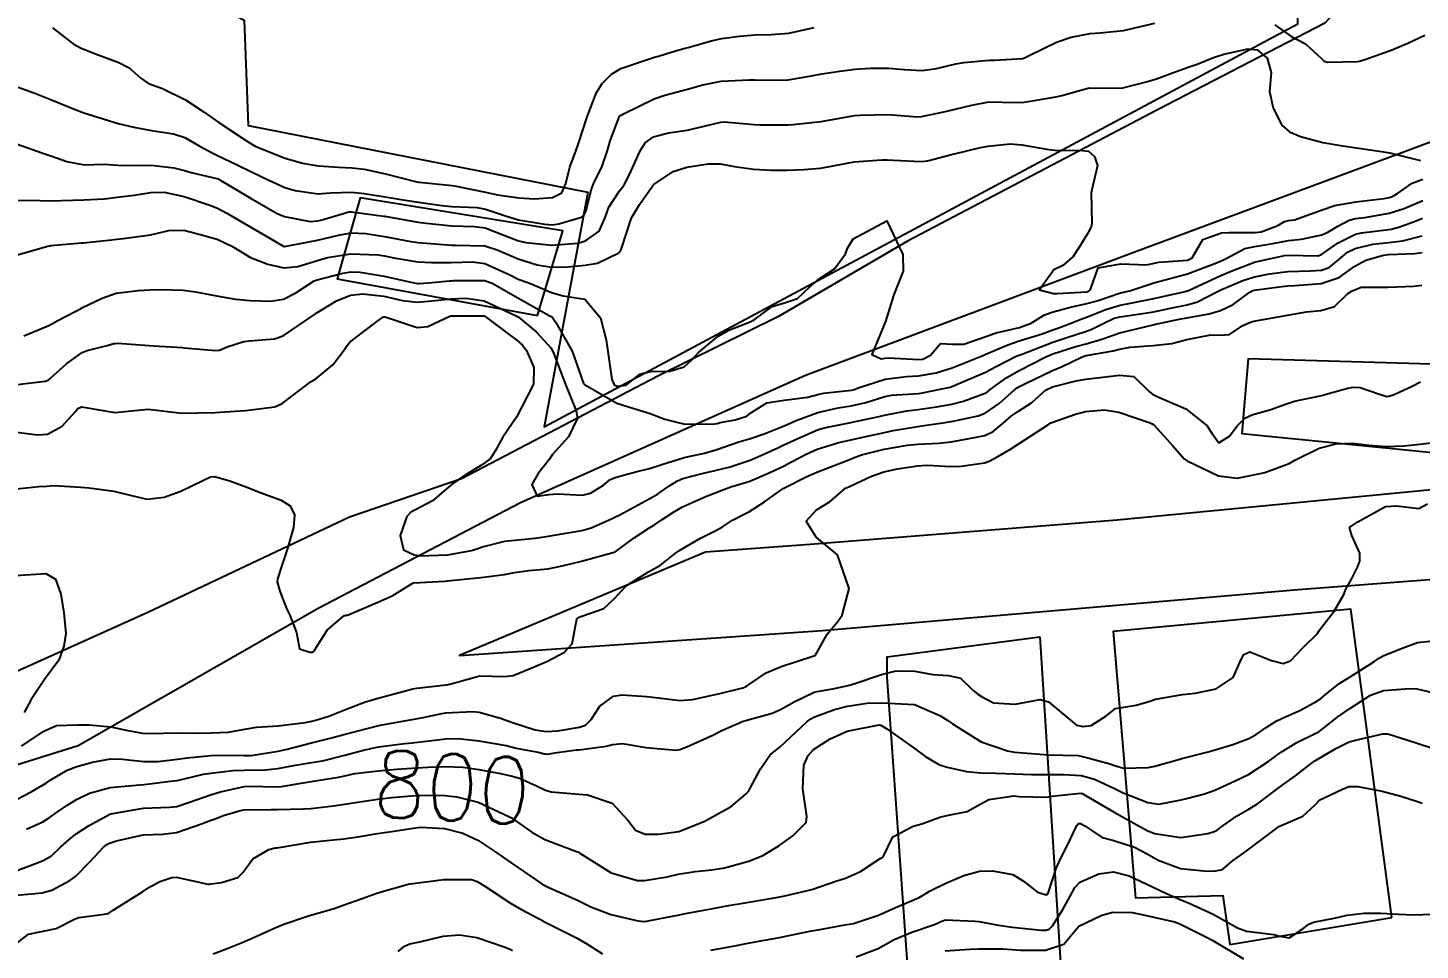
# Model space of a CAD drawing. Header units: metres. Extents: x 307586 to 320046, y 7427249 to 7434250.
# Drawn here: x 319432.6 to 319515.8, y 7428898.4 to 7428953.5 of the extents above; entities that cross this region are included whole.
import ezdxf
from ezdxf.enums import TextEntityAlignment as Align

# ---------------------------------------------------------------- set-up
doc = ezdxf.new("R2010")
doc.units = ezdxf.units.M
doc.header["$MEASUREMENT"] = 0
for name, color, linetype in [('Cotas', 45, 'Continuous'), ('Curvas de Nivel 1m', 11, 'Continuous'), ('Curvas de Nivel 5m', 15, 'Continuous'), ('Edificações', 30, 'Continuous'), ('Vias Primárias', 230, 'Continuous'), ('Vias Secundárias', 230, 'Continuous')]:
    doc.layers.add(name, color=color, linetype=linetype)
doc.styles.add('Style-STANDARD', font='STANDARD.shx')

msp = doc.modelspace()

# ---------------------------------------------------------------- linework, layer by layer
at = {"layer": 'Curvas de Nivel 1m', "flags": 128}
for points, elevation in [([(319432.043, 7428949.979), (319433.03, 7428949.618), (319434.032, 7428949.236), (319435.655, 7428948.576), (319435.925, 7428948.475), (319436.022, 7428948.438), (319436.22, 7428948.369), (319438.022, 7428947.811), (319438.957, 7428947.597), (319440.016, 7428947.403), (319441.322, 7428947.199), (319442.01, 7428946.975), (319442.858, 7428946.487), (319443.594, 7428946.071), (319443.997, 7428945.888), (319445.09, 7428945.361), (319445.988, 7428944.919), (319446.973, 7428944.44), (319447.976, 7428943.995), (319448.59, 7428943.804), (319449.971, 7428943.619), (319450.701, 7428943.664), (319451.973, 7428943.703), (319452.709, 7428943.632), (319453.969, 7428943.431), (319455.051, 7428943.255), (319455.965, 7428943.111), (319457.367, 7428942.911), (319457.961, 7428942.859), (319459.461, 7428942.787), (319459.959, 7428942.695), (319461.218, 7428942.267), (319461.951, 7428942.054), (319463.511, 7428941.799), (319463.948, 7428941.763), (319464.359, 7428941.815), (319465.716, 7428942.212), (319465.855, 7428942.31), (319465.958, 7428942.558), (319466.298, 7428943.887), (319466.427, 7428944.206), (319466.936, 7428945.258), (319467.254, 7428946.197), (319467.428, 7428946.78), (319467.953, 7428948.191), (319467.98, 7428948.244), (319468.034, 7428948.294), (319468.262, 7428948.414), (319470.044, 7428949.287), (319470.694, 7428949.506), (319472.05, 7428949.862), (319472.961, 7428950.126), (319474.055, 7428950.339), (319475.721, 7428950.429), (319476.056, 7428950.429), (319477.729, 7428950.4), (319478.058, 7428950.422), (319479.444, 7428950.667), (319480.064, 7428950.786), (319481.153, 7428950.943), (319482.068, 7428951.053), (319482.953, 7428951.124), (319484.07, 7428951.127), (319485.009, 7428951.041), (319486.068, 7428950.981), (319486.93, 7428951.101), (319488.074, 7428951.381), (319488.552, 7428951.467), (319490.078, 7428951.595), (319490.392, 7428951.603), (319492.08, 7428951.708), (319492.228, 7428951.75), (319492.495, 7428951.894), (319494.091, 7428952.681), (319494.978, 7428952.978), (319496.096, 7428953.184), (319496.701, 7428953.239), (319498.098, 7428953.38), (319499.975, 7428953.802)], 789), ([(319507.148, 7428953.72), (319508.096, 7428953.042), (319508.974, 7428952.579), (319509.944, 7428951.682), (319510.081, 7428951.546), (319510.282, 7428951.476), (319512.081, 7428951.521), (319512.199, 7428951.541), (319512.577, 7428951.653), (319514.088, 7428952.187), (319515.099, 7428952.614), (319516.098, 7428953.083)], 789), ([(319434.087, 7428953.532), (319435.33, 7428952.581), (319435.812, 7428952.316), (319436.069, 7428952.209), (319436.654, 7428951.977), (319438.062, 7428951.466), (319438.669, 7428951.15), (319439.38, 7428950.53), (319439.775, 7428950.249), (319440.049, 7428950.128), (319440.658, 7428949.903), (319442.04, 7428949.238), (319443.164, 7428948.489), (319444.024, 7428947.883), (319445.684, 7428946.778), (319446.005, 7428946.572), (319446.241, 7428946.448), (319447.996, 7428945.749), (319449.031, 7428945.452), (319449.992, 7428945.288), (319451.182, 7428945.197), (319451.991, 7428945.166), (319452.71, 7428945.089), (319453.988, 7428944.814), (319455.858, 7428944.331), (319455.983, 7428944.305), (319456.007, 7428944.305), (319457.98, 7428944.103), (319458.21, 7428944.076), (319459.974, 7428943.711), (319460.69, 7428943.555), (319461.97, 7428943.378), (319462.9, 7428943.315), (319463.97, 7428943.382), (319464.524, 7428943.676), (319464.77, 7428944.222), (319465.005, 7428945.208), (319465.387, 7428946.216), (319465.555, 7428946.669), (319466.032, 7428948.145), (319466.048, 7428948.195), (319466.049, 7428948.21), (319466.593, 7428949.659), (319466.941, 7428950.201), (319467.499, 7428950.755), (319468.062, 7428951.101), (319469.479, 7428951.581), (319470.069, 7428951.775), (319470.36, 7428951.867), (319471.328, 7428952.147), (319471.9, 7428952.317), (319472.076, 7428952.362), (319473.446, 7428952.756), (319474.085, 7428952.892), (319475.158, 7428953.033), (319476.088, 7428953.116), (319477.033, 7428953.141), (319478.094, 7428953.22), (319479.609, 7428953.559)], 788), ([(319431.962, 7428943.224), (319433.357, 7428943.204), (319433.962, 7428943.201), (319435.301, 7428943.238), (319435.963, 7428943.248), (319437.203, 7428943.319), (319437.966, 7428943.409), (319438.974, 7428943.529), (319439.97, 7428943.688), (319440.773, 7428943.71), (319441.967, 7428943.447), (319443.501, 7428942.935), (319443.957, 7428942.756), (319444.519, 7428942.464), (319445.945, 7428941.613), (319447.859, 7428940.505), (319447.933, 7428940.469), (319447.966, 7428940.463), (319449.937, 7428940.851), (319451.179, 7428941.15), (319451.942, 7428941.277), (319452.816, 7428941.241), (319453.94, 7428941.065), (319455.507, 7428940.765), (319455.937, 7428940.703), (319457.689, 7428940.559), (319457.935, 7428940.542), (319458.167, 7428940.539), (319459.935, 7428940.501), (319460.669, 7428940.273), (319461.927, 7428939.716), (319463.048, 7428939.367), (319463.923, 7428939.218), (319464.896, 7428939.247), (319465.924, 7428939.349), (319466.663, 7428939.465), (319467.932, 7428940.081), (319468.039, 7428940.188), (319468.093, 7428940.347), (319468.703, 7428942.179), (319469.165, 7428942.972), (319469.982, 7428944.122), (319470.003, 7428944.14), (319470.023, 7428944.16), (319471.19, 7428944.949), (319471.994, 7428945.209), (319473.271, 7428945.396), (319473.996, 7428945.394), (319474.844, 7428945.252), (319475.993, 7428945.081), (319477.044, 7428945.027), (319477.993, 7428945.033), (319478.998, 7428945.06), (319479.994, 7428945.139), (319480.742, 7428945.286), (319481.998, 7428945.527), (319483.656, 7428945.652), (319484, 7428945.651), (319484.355, 7428945.631), (319485.999, 7428945.536), (319486.384, 7428945.582), (319487.809, 7428945.952), (319487.962, 7428945.992), (319488.004, 7428946.002), (319489.56, 7428946.376), (319490.011, 7428946.462), (319491.326, 7428946.594), (319492.013, 7428946.548), (319493.628, 7428946.256), (319494.008, 7428946.211), (319495.655, 7428946.206), (319496.008, 7428946.157), (319496.358, 7428945.846), (319496.538, 7428945.304), (319496.195, 7428943.848), (319496.166, 7428943.663), (319496.196, 7428941.848), (319496.162, 7428941.646), (319495.953, 7428941.218), (319495.419, 7428940.377), (319495.087, 7428939.858), (319494.465, 7428939.327), (319493.925, 7428939.065), (319493.085, 7428937.882), (319493.91, 7428937.649), (319494.128, 7428937.649), (319495.912, 7428937.759), (319495.988, 7428937.773), (319496.097, 7428937.848), (319496.59, 7428939.179), (319497.929, 7428939.425), (319499.495, 7428939.373), (319499.93, 7428939.472), (319500.208, 7428939.519), (319501.932, 7428939.64), (319502.204, 7428939.776), (319502.833, 7428940.883), (319503.956, 7428941.277), (319504.4, 7428941.302), (319505.957, 7428941.305), (319506.334, 7428941.349), (319507.324, 7428941.716), (319507.714, 7428941.964), (319507.966, 7428942.024), (319508.322, 7428942.061), (319509.973, 7428942.651), (319510.734, 7428942.914), (319511.978, 7428943.124), (319513.679, 7428943.333), (319513.981, 7428943.389), (319514.164, 7428943.445), (319514.477, 7428943.625), (319515.352, 7428944.253), (319515.992, 7428944.494)], 791), ([(319431.923, 7428939.948), (319433.821, 7428940.482), (319433.932, 7428940.512), (319433.998, 7428940.523), (319434.678, 7428940.583), (319435.831, 7428940.674), (319435.934, 7428940.684), (319437.632, 7428940.857), (319437.936, 7428940.898), (319438.337, 7428940.944), (319439.939, 7428941.162), (319441.04, 7428941.411), (319441.942, 7428941.433), (319442.699, 7428941.247), (319443.937, 7428940.903), (319444.848, 7428940.461), (319445.926, 7428939.802), (319446.962, 7428939.4), (319447.92, 7428939.182), (319448.762, 7428939.258), (319449.925, 7428939.628), (319450.517, 7428939.804), (319451.929, 7428940.027), (319453.537, 7428939.964), (319453.928, 7428939.897), (319454.494, 7428939.778), (319455.925, 7428939.54), (319456.746, 7428939.501), (319457.925, 7428939.509), (319459.188, 7428939.554), (319459.925, 7428939.449), (319461.42, 7428938.763), (319461.916, 7428938.52), (319462.105, 7428938.447), (319462.668, 7428938.249), (319463.905, 7428937.721), (319464.607, 7428937.518), (319465.899, 7428937.306), (319466.834, 7428936.2), (319467.178, 7428934.889), (319467.279, 7428934.196), (319467.521, 7428932.51), (319467.657, 7428932.192), (319467.832, 7428932.108), (319468.377, 7428932.182), (319469.184, 7428932.829), (319469.845, 7428932.988), (319470.983, 7428933.011), (319471.85, 7428933.268), (319472.299, 7428933.691), (319472.693, 7428934.128), (319473.873, 7428935.113), (319474.517, 7428935.463), (319475.882, 7428936.002), (319475.941, 7428936.031), (319476.023, 7428936.089), (319477.1, 7428936.873), (319477.899, 7428937.114), (319478.61, 7428937.352), (319479.356, 7428938.048), (319479.918, 7428938.528), (319480.827, 7428939.128), (319481.479, 7428940.025), (319481.607, 7428940.355), (319481.947, 7428940.929), (319483.963, 7428941.99), (319484.915, 7428939.98), (319484.923, 7428938.98), (319484.538, 7428937.984), (319484.356, 7428937.536), (319483.883, 7428935.99), (319483.059, 7428934.002), (319483.623, 7428933.756), (319483.861, 7428933.789), (319484.043, 7428933.806), (319485.86, 7428933.7), (319486.1, 7428933.728), (319486.57, 7428933.963), (319487.156, 7428934.672), (319487.87, 7428934.624), (319488.564, 7428934.633), (319489.875, 7428935.091), (319490.493, 7428935.297), (319491.88, 7428935.627), (319492.583, 7428935.889), (319493.385, 7428936.383), (319493.893, 7428936.555), (319494.926, 7428936.831), (319495.901, 7428937.053), (319496.523, 7428937.224), (319497.911, 7428937.685), (319498.025, 7428937.715), (319498.467, 7428937.822), (319499.918, 7428938.299), (319501.099, 7428938.61), (319501.923, 7428938.824), (319503.662, 7428939.485), (319503.932, 7428939.609), (319504.03, 7428939.651), (319504.226, 7428939.747), (319505.342, 7428940.336), (319505.944, 7428940.461), (319507.024, 7428940.642), (319507.95, 7428940.819), (319508.744, 7428940.905), (319509.955, 7428941.163), (319510.309, 7428941.326), (319510.897, 7428941.671), (319511.588, 7428942.042), (319511.968, 7428942.136), (319512.512, 7428942.196), (319513.971, 7428942.457), (319514.865, 7428942.73), (319515.979, 7428943.209)], 792), ([(319432.382, 7428935.126), (319433.874, 7428935.747), (319434.419, 7428936.043), (319435.442, 7428936.574), (319435.729, 7428936.727), (319435.885, 7428936.812), (319437.068, 7428937.382), (319437.894, 7428937.667), (319439.213, 7428937.841), (319439.903, 7428937.873), (319440.522, 7428937.895), (319441.903, 7428937.855), (319442.645, 7428937.746), (319443.898, 7428937.508), (319445.031, 7428937.324), (319445.895, 7428937.229), (319447.129, 7428937.203), (319447.896, 7428937.324), (319448.632, 7428937.689), (319449.739, 7428938.403), (319449.914, 7428938.471), (319451.433, 7428938.869), (319451.919, 7428938.944), (319452.47, 7428938.924), (319453.916, 7428938.684), (319455.505, 7428938.334), (319455.912, 7428938.248), (319455.995, 7428938.246), (319456.778, 7428938.321), (319457.809, 7428938.416), (319457.914, 7428938.418), (319458.031, 7428938.425), (319459.914, 7428938.422), (319460.375, 7428938.275), (319461.9, 7428937.4), (319463.772, 7428936.344), (319463.884, 7428936.288), (319463.964, 7428936.229), (319464.179, 7428935.928), (319465.15, 7428934.217), (319465.834, 7428932.277), (319465.885, 7428932.209), (319467.822, 7428931.11), (319468.515, 7428930.875), (319469.816, 7428930.49), (319470.691, 7428930.151), (319471.81, 7428929.875), (319473.534, 7428929.838), (319473.811, 7428929.894), (319473.984, 7428929.935), (319474.896, 7428930.099), (319475.585, 7428930.323), (319475.817, 7428930.515), (319476.776, 7428931.128), (319477.825, 7428931.281), (319479.234, 7428931.449), (319479.837, 7428931.627), (319480.169, 7428931.706), (319481.841, 7428931.881), (319481.953, 7428931.906), (319482.247, 7428932.014), (319483.848, 7428932.536), (319485.136, 7428932.692), (319485.85, 7428932.727), (319486.905, 7428932.907), (319487.855, 7428933.207), (319489.648, 7428933.923), (319489.864, 7428934.023), (319491.181, 7428934.596), (319491.872, 7428934.816), (319493.235, 7428935.238), (319493.879, 7428935.474), (319494.171, 7428935.576), (319494.91, 7428935.86), (319495.6, 7428936.14), (319495.889, 7428936.246), (319497.044, 7428936.69), (319497.9, 7428936.953), (319498.625, 7428937.096), (319499.906, 7428937.348), (319500.274, 7428937.43), (319501.773, 7428937.781), (319501.884, 7428937.81), (319501.913, 7428937.818), (319501.976, 7428937.842), (319503.923, 7428938.735), (319504.631, 7428939.038), (319505.931, 7428939.518), (319506.095, 7428939.565), (319506.825, 7428939.721), (319507.725, 7428939.923), (319507.936, 7428939.946), (319509.706, 7428939.914), (319509.938, 7428939.993), (319510.933, 7428940.685), (319511.956, 7428941.196), (319512.323, 7428941.289), (319513.961, 7428941.47), (319514.101, 7428941.489), (319514.544, 7428941.624), (319515.588, 7428941.993), (319515.968, 7428942.158)], 793), ([(319431.829, 7428932.205), (319433.65, 7428932.411), (319433.832, 7428932.469), (319433.902, 7428932.52), (319433.968, 7428932.589), (319434.951, 7428933.474), (319435.856, 7428934.12), (319436.17, 7428934.255), (319437.357, 7428934.555), (319437.758, 7428934.658), (319437.864, 7428934.675), (319437.999, 7428934.683), (319439.863, 7428934.552), (319440.469, 7428934.514), (319441.862, 7428934.421), (319441.944, 7428934.417), (319443.859, 7428934.242), (319444.063, 7428934.265), (319444.533, 7428934.463), (319445.534, 7428934.786), (319445.867, 7428934.833), (319447.351, 7428934.953), (319447.87, 7428935.131), (319449.746, 7428936.402), (319449.824, 7428936.461), (319449.884, 7428936.502), (319451.072, 7428937.212), (319451.9, 7428937.548), (319452.635, 7428937.636), (319453.9, 7428937.489), (319454.999, 7428937.236), (319455.895, 7428937.129), (319456.975, 7428937.241), (319457.898, 7428937.344), (319458.813, 7428937.382), (319459.897, 7428937.214), (319461.835, 7428936.309), (319461.883, 7428936.282), (319461.918, 7428936.259), (319462.994, 7428935.363), (319463.865, 7428934.399), (319463.966, 7428934.229), (319464.045, 7428934.044), (319464.742, 7428932.221), (319465.393, 7428930.639), (319465.472, 7428930.213), (319464.933, 7428929.088), (319464.162, 7428928.226), (319463.98, 7428928.038), (319463.786, 7428927.76), (319463.118, 7428926.894), (319462.735, 7428926.245), (319463.066, 7428925.551), (319463.757, 7428925.633), (319464.294, 7428925.688), (319465.757, 7428925.61), (319466.245, 7428925.718), (319467.024, 7428926.197), (319467.417, 7428926.545), (319467.77, 7428926.671), (319468.952, 7428926.996), (319469.778, 7428927.196), (319470.508, 7428927.427), (319471.788, 7428927.841), (319472.028, 7428927.898), (319473.065, 7428928.121), (319473.795, 7428928.335), (319475.115, 7428928.781), (319475.802, 7428928.987), (319476.614, 7428929.272), (319477.81, 7428929.753), (319478.533, 7428930.059), (319479.82, 7428930.541), (319481.038, 7428930.815), (319481.827, 7428930.933), (319482.703, 7428931.134), (319483.836, 7428931.505), (319484.238, 7428931.585), (319485.839, 7428931.684), (319486.094, 7428931.713), (319487.25, 7428931.956), (319487.734, 7428932.062), (319487.844, 7428932.097), (319488.087, 7428932.188), (319489.853, 7428932.954), (319490.486, 7428933.284), (319491.68, 7428933.902), (319491.807, 7428933.957), (319491.864, 7428933.975), (319491.979, 7428934.014), (319493.872, 7428934.74), (319494.702, 7428935.034), (319495.878, 7428935.403), (319496.205, 7428935.522), (319496.845, 7428935.84), (319497.548, 7428936.173), (319497.889, 7428936.269), (319499.247, 7428936.456), (319499.894, 7428936.567), (319500.901, 7428936.787), (319501.901, 7428936.983), (319502.516, 7428937.158), (319503.675, 7428937.754), (319503.914, 7428937.874), (319505.229, 7428938.428), (319505.922, 7428938.65), (319506.814, 7428938.831), (319507.926, 7428938.974), (319509.253, 7428939.017), (319509.927, 7428939.057), (319510.388, 7428939.216), (319510.94, 7428939.67), (319511.487, 7428940.117), (319511.943, 7428940.334), (319512.994, 7428940.598), (319513.949, 7428940.711), (319514.766, 7428940.807), (319515.955, 7428941.096)], 794), ([(319431.756, 7428925.966), (319433.279, 7428926.118), (319433.758, 7428926.145), (319434.174, 7428926.17), (319435.758, 7428926.088), (319436.28, 7428926.042), (319437.756, 7428925.851), (319438.808, 7428925.589), (319439.751, 7428925.362), (319440.77, 7428925.492), (319441.756, 7428925.849), (319443.072, 7428926.48), (319443.535, 7428926.704), (319443.767, 7428926.714), (319444.691, 7428926.461), (319445.759, 7428926.063), (319446.405, 7428925.795), (319447.752, 7428925.312), (319448.3, 7428924.973), (319448.55, 7428924.418), (319448.485, 7428923.666), (319448.133, 7428922.424), (319447.7, 7428921.093), (319447.539, 7428920.587), (319447.527, 7428920.432), (319447.687, 7428919.864), (319448.084, 7428918.83), (319448.266, 7428918.421), (319448.673, 7428917.4), (319448.847, 7428916.412), (319449.464, 7428916.225), (319449.641, 7428916.222), (319449.741, 7428916.3), (319449.784, 7428916.399), (319450.513, 7428917.538), (319451.503, 7428918.382), (319451.614, 7428918.44), (319451.673, 7428918.426), (319451.722, 7428918.428), (319453.682, 7428919.264), (319454.421, 7428919.607), (319455.593, 7428920.331), (319455.658, 7428920.366), (319455.693, 7428920.372), (319457.537, 7428920.469), (319457.695, 7428920.482), (319457.888, 7428920.5), (319459.697, 7428920.68), (319461.095, 7428920.87), (319461.7, 7428920.981), (319462.559, 7428921.105), (319463.703, 7428921.208), (319464.555, 7428921.371), (319465.707, 7428921.664), (319466.137, 7428921.777), (319467.652, 7428922.191), (319467.698, 7428922.205), (319468.856, 7428923.043), (319469.735, 7428923.622), (319470.063, 7428923.832), (319470.527, 7428924.152), (319471.263, 7428924.63), (319471.751, 7428924.904), (319473.185, 7428925.547), (319473.76, 7428925.77), (319474.001, 7428925.867), (319474.621, 7428926.101), (319475.501, 7428926.358), (319475.768, 7428926.447), (319476.918, 7428926.937), (319477.782, 7428927.339), (319478.261, 7428927.587), (319479.13, 7428928.05), (319479.796, 7428928.345), (319481.085, 7428928.742), (319481.802, 7428928.904), (319482.971, 7428929.169), (319483.807, 7428929.355), (319484.331, 7428929.461), (319485.81, 7428929.712), (319486.036, 7428929.742), (319487.434, 7428929.954), (319487.762, 7428930.002), (319487.814, 7428930.011), (319489.404, 7428930.341), (319489.822, 7428930.504), (319490.659, 7428931.083), (319491.589, 7428931.903), (319491.734, 7428932.011), (319491.845, 7428932.078), (319492.232, 7428932.28), (319493.855, 7428933.052), (319494.431, 7428933.291), (319495.592, 7428933.853), (319495.788, 7428933.927), (319495.864, 7428933.947), (319497.479, 7428934.221), (319497.868, 7428934.321), (319498.504, 7428934.455), (319499.87, 7428934.538), (319500.985, 7428934.675), (319501.874, 7428934.904), (319503.307, 7428935.188), (319503.877, 7428935.161), (319504.425, 7428935.197), (319505.228, 7428935.737), (319505.678, 7428935.94), (319505.887, 7428936.001), (319507.338, 7428936.269), (319507.893, 7428936.366), (319509.035, 7428936.554), (319509.897, 7428936.643), (319510.699, 7428936.874), (319511.498, 7428937.664), (319511.767, 7428937.809), (319511.915, 7428937.879), (319512.295, 7428938.033), (319513.917, 7428938.033), (319515.43, 7428938.102), (319515.918, 7428938.151)], 796), ([(319432.232, 7428910.61), (319433.582, 7428911.503), (319434.34, 7428911.828), (319435.586, 7428911.881), (319436.28, 7428911.869), (319437.585, 7428911.76), (319438.585, 7428911.537), (319439.581, 7428911.352), (319440.717, 7428911.373), (319441.582, 7428911.402), (319442.478, 7428911.383), (319443.582, 7428911.4), (319444.597, 7428911.445), (319445.585, 7428911.618), (319446.29, 7428911.739), (319447.587, 7428911.824), (319449.194, 7428912.011), (319449.59, 7428912.099), (319449.828, 7428912.16), (319450.603, 7428912.39), (319451.308, 7428912.672), (319451.599, 7428912.8), (319452.731, 7428913.238), (319453.61, 7428913.494), (319454.292, 7428913.664), (319455.618, 7428914.027), (319455.873, 7428914.074), (319457.622, 7428914.258), (319457.667, 7428914.264), (319457.846, 7428914.307), (319459.628, 7428914.803), (319461.118, 7428914.775), (319461.629, 7428914.821), (319462.629, 7428915.241), (319463.637, 7428915.661), (319464.008, 7428915.858), (319464.7, 7428916.219), (319465.148, 7428916.718), (319465.432, 7428918.212), (319465.571, 7428918.314), (319465.674, 7428918.344), (319467.041, 7428918.835), (319467.685, 7428919.429), (319468.372, 7428920.18), (319469.701, 7428921.012), (319470.431, 7428921.427), (319471.323, 7428922.144), (319471.557, 7428922.3), (319471.717, 7428922.391), (319472.818, 7428923.032), (319473.734, 7428923.484), (319474.139, 7428923.704), (319474.736, 7428924.1), (319475.393, 7428924.447), (319475.748, 7428924.631), (319476.639, 7428925.197), (319477.762, 7428926.007), (319477.874, 7428926.068), (319479.133, 7428926.689), (319479.777, 7428926.98), (319480.543, 7428927.271), (319481.789, 7428927.762), (319481.967, 7428927.841), (319482.445, 7428928.01), (319483.796, 7428928.345), (319485.181, 7428928.594), (319485.8, 7428928.657), (319487.053, 7428928.705), (319487.801, 7428928.794), (319488.865, 7428928.996), (319489.805, 7428929.173), (319490.318, 7428929.404), (319490.899, 7428929.909), (319491.391, 7428930.333), (319491.824, 7428930.621), (319492.602, 7428931.118), (319493.441, 7428931.876), (319493.845, 7428932.079), (319495.277, 7428932.427), (319495.85, 7428932.539), (319497.02, 7428932.67), (319497.852, 7428932.778), (319498.722, 7428932.688), (319499.637, 7428931.803), (319499.84, 7428931.634), (319500.15, 7428931.485), (319501.828, 7428930.759), (319503.068, 7428929.761), (319503.369, 7428929.317), (319503.803, 7428928.739), (319504.432, 7428929.119), (319504.881, 7428929.739), (319505.344, 7428930.211), (319505.823, 7428930.414), (319506.837, 7428930.711), (319507.833, 7428931.062), (319508.324, 7428931.214), (319509.841, 7428931.54), (319509.955, 7428931.565), (319510.344, 7428931.675), (319511.508, 7428932.002), (319511.847, 7428932.062), (319512.235, 7428932.042), (319513.403, 7428931.637), (319513.841, 7428931.505), (319513.961, 7428931.509), (319514.275, 7428931.626), (319515.341, 7428932.123), (319515.851, 7428932.376)], 797), ([(319431.529, 7428907.197), (319432.817, 7428907.882), (319433.54, 7428908.291), (319433.725, 7428908.404), (319433.997, 7428908.585), (319434.96, 7428909.168), (319435.555, 7428909.396), (319436.48, 7428909.64), (319437.562, 7428909.841), (319438.27, 7428909.831), (319439.56, 7428909.684), (319440.384, 7428909.688), (319441.563, 7428909.83), (319442.148, 7428909.907), (319443.567, 7428910.044), (319443.973, 7428910.061), (319445.569, 7428910.038), (319445.962, 7428910.053), (319447.572, 7428910.304), (319448.125, 7428910.422), (319449.577, 7428910.793), (319450.847, 7428911.12), (319451.582, 7428911.313), (319452.891, 7428911.666), (319453.588, 7428911.838), (319454.016, 7428911.918), (319455.592, 7428912.202), (319455.7, 7428912.221), (319456.238, 7428912.324), (319457.353, 7428912.556), (319457.597, 7428912.587), (319459.213, 7428912.672), (319459.598, 7428912.64), (319460.867, 7428912.267), (319461.59, 7428912.017), (319462.93, 7428911.584), (319463.585, 7428911.481), (319464.282, 7428911.527), (319465.588, 7428911.737), (319465.944, 7428911.852), (319466.282, 7428912.203), (319466.81, 7428912.993), (319467.614, 7428913.59), (319468.123, 7428913.675), (319469.614, 7428913.574), (319470.282, 7428913.484), (319471.611, 7428913.326), (319472.344, 7428913.397), (319473.616, 7428913.679), (319473.968, 7428913.757), (319475.339, 7428914.093), (319475.544, 7428914.17), (319475.624, 7428914.23), (319476.733, 7428914.978), (319477.636, 7428915.365), (319479.596, 7428915.994), (319479.643, 7428916.013), (319479.66, 7428916.023), (319479.695, 7428916.039), (319480.393, 7428917.301), (319481.015, 7428918.027), (319481.276, 7428918.425), (319481.693, 7428920.02), (319481.014, 7428922.027), (319479.729, 7428923.088), (319479.142, 7428924.049), (319479.75, 7428924.727), (319480.563, 7428925.224), (319481.493, 7428926.023), (319481.682, 7428926.103), (319481.765, 7428926.137), (319483.04, 7428926.735), (319483.778, 7428926.991), (319484.597, 7428927.166), (319485.784, 7428927.365), (319486.358, 7428927.391), (319487.783, 7428927.314), (319488.391, 7428927.334), (319489.787, 7428927.54), (319490.069, 7428927.637), (319490.582, 7428927.912), (319491.351, 7428928.351), (319491.8, 7428928.649), (319493.676, 7428929.872), (319493.759, 7428929.926), (319493.814, 7428929.951), (319495.229, 7428930.449), (319495.824, 7428930.603), (319496.968, 7428930.696), (319497.824, 7428930.563), (319499.684, 7428929.933), (319499.814, 7428929.868), (319499.905, 7428929.799), (319501.039, 7428928.55), (319501.718, 7428927.781), (319501.792, 7428927.728), (319501.91, 7428927.66), (319503.778, 7428926.75), (319504.888, 7428926.627), (319505.779, 7428926.793), (319506.544, 7428926.96), (319507.788, 7428927.407), (319507.992, 7428927.504), (319508.343, 7428927.702), (319509.8, 7428928.417), (319510.805, 7428928.668), (319511.803, 7428928.705), (319512.757, 7428928.6), (319513.802, 7428928.514), (319514.877, 7428928.544), (319515.803, 7428928.647), (319516.666, 7428928.74)], 798), ([(319432.544, 7428905.636), (319433.518, 7428906.082), (319433.825, 7428906.282), (319434.245, 7428906.583), (319435.016, 7428907.087), (319435.531, 7428907.41), (319436.301, 7428907.796), (319437.539, 7428908.126), (319439.307, 7428908.29), (319439.541, 7428908.307), (319439.73, 7428908.33), (319441.143, 7428908.504), (319441.499, 7428908.545), (319441.544, 7428908.555), (319443.107, 7428908.919), (319443.551, 7428908.996), (319444.865, 7428909.152), (319445.56, 7428909.173), (319446.811, 7428909.187), (319447.561, 7428909.272), (319448.615, 7428909.466), (319449.565, 7428909.616), (319450.227, 7428909.733), (319451.57, 7428910.055), (319452.67, 7428910.364), (319453.575, 7428910.565), (319455.154, 7428910.757), (319455.578, 7428910.802), (319456.933, 7428910.963), (319457.58, 7428911.037), (319458.331, 7428911.05), (319459.579, 7428910.917), (319461.207, 7428910.633), (319461.576, 7428910.54), (319461.799, 7428910.48), (319463.115, 7428910.237), (319463.492, 7428910.152), (319463.572, 7428910.135), (319463.672, 7428910.129), (319464.243, 7428910.223), (319465.411, 7428910.375), (319465.575, 7428910.39), (319467.174, 7428910.597), (319467.578, 7428910.709), (319468.166, 7428910.769), (319469.577, 7428910.531), (319471.353, 7428910.365), (319471.575, 7428910.396), (319471.996, 7428910.553), (319473.585, 7428911.287), (319474.13, 7428911.562), (319475.369, 7428912.092), (319475.545, 7428912.139), (319475.594, 7428912.152), (319477.109, 7428912.566), (319477.604, 7428912.787), (319478.413, 7428913.256), (319479.62, 7428913.823), (319479.79, 7428913.869), (319480.719, 7428914.029), (319481.46, 7428914.186), (319481.625, 7428914.231), (319481.925, 7428914.315), (319483.632, 7428914.881), (319484.519, 7428915.096), (319485.634, 7428915.075), (319486.708, 7428914.883), (319487.632, 7428914.82), (319488.36, 7428914.668), (319489.121, 7428913.928), (319489.399, 7428913.702), (319489.619, 7428913.567), (319490.332, 7428913.196), (319491.615, 7428913.119), (319493.122, 7428913.381), (319493.617, 7428913.258), (319495.297, 7428911.853), (319495.602, 7428911.789), (319495.666, 7428911.785), (319496.168, 7428911.844), (319497.051, 7428912.393), (319497.613, 7428912.846), (319498.852, 7428913.048), (319499.618, 7428913.275), (319500.004, 7428913.412), (319501.622, 7428913.69), (319502.388, 7428913.769), (319503.626, 7428914.037), (319504.657, 7428914.715), (319505.116, 7428915.735), (319505.293, 7428916.088), (319505.651, 7428916.249), (319506.939, 7428915.717), (319507.641, 7428915.542), (319508.075, 7428915.704), (319508.843, 7428916.504), (319509.667, 7428917.309), (319509.813, 7428917.536), (319509.901, 7428917.678), (319510.678, 7428918.676), (319511.258, 7428919.664), (319511.382, 7428919.979), (319511.706, 7428920.534), (319512.082, 7428921.29), (319512.217, 7428921.653), (319512.215, 7428922.14), (319511.738, 7428923.2), (319511.594, 7428923.661), (319511.675, 7428923.73), (319511.744, 7428923.767), (319512.096, 7428924.004), (319513.756, 7428924.928), (319514.412, 7428924.968), (319515.755, 7428924.808), (319516.275, 7428925.088)], 799), ([(319431.874, 7428920.796), (319433.696, 7428920.93), (319434.268, 7428920.584), (319434.581, 7428919.679), (319434.773, 7428918.579), (319434.891, 7428917.337), (319434.778, 7428916.579), (319434.468, 7428915.748), (319433.623, 7428914.59), (319432.82, 7428913.387), (319432.399, 7428912.608)], 797), ([(319431.463, 7428901.66), (319432.621, 7428901.759), (319433.465, 7428901.844), (319434.057, 7428901.994), (319435.124, 7428902.573), (319435.333, 7428902.714), (319435.477, 7428902.839), (319436.333, 7428903.719), (319437.126, 7428904.554), (319437.332, 7428904.724), (319437.506, 7428904.812), (319437.909, 7428904.946), (319439.511, 7428905.296), (319440.676, 7428905.343), (319441.512, 7428905.44), (319443.002, 7428905.962), (319443.52, 7428906.15), (319443.756, 7428906.232), (319444.313, 7428906.462), (319445.239, 7428906.74), (319445.528, 7428906.787), (319447.147, 7428906.815), (319447.529, 7428906.815), (319449.087, 7428906.849), (319449.53, 7428906.879), (319450.89, 7428907.029), (319451.534, 7428907.131), (319452.599, 7428907.302), (319453.539, 7428907.432), (319454.348, 7428907.535), (319455.542, 7428907.633), (319456.201, 7428907.666), (319457.543, 7428907.654), (319458.261, 7428907.58), (319459.537, 7428907.251), (319461.41, 7428906.375), (319461.524, 7428906.312), (319461.611, 7428906.259), (319462.744, 7428905.47), (319463.511, 7428905.021), (319465.412, 7428904.303), (319465.504, 7428904.28), (319465.55, 7428904.256), (319465.612, 7428904.208), (319467.486, 7428903.039), (319469.061, 7428902.582), (319469.479, 7428902.583), (319470.828, 7428902.801), (319471.485, 7428902.947), (319472.506, 7428903.106), (319473.489, 7428903.204), (319474.26, 7428903.334), (319475.497, 7428903.676), (319475.81, 7428903.773), (319476.534, 7428904.075), (319477.509, 7428904.643), (319478.333, 7428905.234), (319479.125, 7428906.044), (319479.179, 7428906.395), (319478.927, 7428908.049), (319478.993, 7428909.475), (319479.245, 7428910.045), (319479.576, 7428910.393), (319480.572, 7428911.041), (319481.588, 7428911.498), (319483.492, 7428911.882), (319483.601, 7428911.864), (319483.944, 7428911.64), (319485.581, 7428910.486), (319486.279, 7428909.963), (319487.1, 7428909.486), (319487.567, 7428909.342), (319488.724, 7428909.088), (319489.564, 7428909.011), (319490.484, 7428908.99), (319491.563, 7428908.951), (319492.594, 7428908.916), (319493.563, 7428908.901), (319494.524, 7428908.899), (319495.563, 7428908.844), (319496.36, 7428908.637), (319497.555, 7428908.066), (319498.076, 7428907.815), (319499.544, 7428907.232), (319500.204, 7428907.133), (319501.547, 7428907.385), (319501.857, 7428907.467), (319502.945, 7428907.759), (319503.555, 7428907.981), (319504.777, 7428908.522), (319505.565, 7428908.91), (319506.789, 7428909.712), (319507.235, 7428910.048), (319507.582, 7428910.292), (319508.459, 7428910.828), (319509.598, 7428911.369), (319509.798, 7428911.48), (319510.058, 7428911.675), (319510.913, 7428912.364), (319511.615, 7428912.856), (319512.858, 7428913.641), (319513.626, 7428913.93), (319515.191, 7428914.051), (319515.627, 7428914.025), (319517.502, 7428913.591)], 801), ([(319431.672, 7428898.616), (319432.665, 7428899.371), (319433.437, 7428899.534), (319434.308, 7428899.714), (319435.449, 7428900.278), (319435.663, 7428900.354), (319437.199, 7428900.553), (319437.399, 7428900.605), (319437.454, 7428900.627), (319437.708, 7428900.799), (319439.467, 7428901.902), (319439.839, 7428902.146), (319440.507, 7428902.51), (319441.22, 7428902.76), (319441.477, 7428902.764), (319442.858, 7428902.479), (319443.363, 7428902.363), (319443.472, 7428902.363), (319443.566, 7428902.375), (319444.192, 7428902.463), (319445.177, 7428902.754), (319445.482, 7428903.078), (319446.064, 7428903.874), (319447.028, 7428904.435), (319447.406, 7428904.529), (319447.504, 7428904.535), (319447.629, 7428904.553), (319449.508, 7428904.865), (319450.893, 7428905.002), (319451.51, 7428905.059), (319452.335, 7428905.192), (319453.513, 7428905.382), (319454.354, 7428905.503), (319455.517, 7428905.691), (319456.091, 7428905.751), (319457.517, 7428905.691), (319458.624, 7428905.404), (319459.51, 7428904.976), (319460.584, 7428904.269), (319461.493, 7428903.625), (319463.333, 7428902.374), (319463.474, 7428902.286), (319463.583, 7428902.229), (319465.465, 7428901.4), (319466.272, 7428901.009), (319467.456, 7428900.532), (319469.101, 7428900.164), (319469.452, 7428900.117), (319469.493, 7428900.119), (319469.689, 7428900.158), (319471.154, 7428900.445), (319471.457, 7428900.502), (319471.92, 7428900.595), (319473.461, 7428900.876), (319474.493, 7428901.07), (319475.464, 7428901.242), (319476.876, 7428901.477), (319477.468, 7428901.578), (319477.865, 7428901.66), (319479.473, 7428902.04), (319480.96, 7428902.546), (319481.483, 7428902.721), (319482.379, 7428903.117), (319483.501, 7428903.856), (319483.588, 7428903.903), (319483.741, 7428903.988), (319484.317, 7428905.18), (319485.521, 7428905.825), (319486.043, 7428905.962), (319487.125, 7428906.35), (319487.531, 7428906.461), (319488.762, 7428906.7), (319489.541, 7428907.137), (319490.051, 7428907.409), (319491.549, 7428907.624), (319491.845, 7428907.599), (319493.548, 7428907.559), (319493.811, 7428907.606), (319495.552, 7428907.796), (319495.631, 7428907.77), (319497.536, 7428906.66), (319499.074, 7428905.804), (319499.521, 7428905.562), (319499.941, 7428905.373), (319501.517, 7428905.142), (319503.139, 7428905.376), (319503.52, 7428905.496), (319503.687, 7428905.583), (319503.898, 7428905.746), (319504.842, 7428906.428), (319505.539, 7428906.809), (319506.114, 7428907.152), (319506.833, 7428907.711), (319507.558, 7428908.254), (319508.406, 7428908.85), (319509.47, 7428909.681), (319509.531, 7428909.723), (319509.574, 7428909.748), (319510.794, 7428910.459), (319511.591, 7428910.852), (319512.226, 7428911.018), (319513.599, 7428911.337), (319513.888, 7428911.338), (319515.591, 7428910.793), (319516.753, 7428910.425)], 802), ([(319473.436, 7428898.407), (319474.861, 7428898.673), (319475.44, 7428898.78), (319476.303, 7428898.939), (319477.444, 7428899.155), (319478.198, 7428899.3), (319479.448, 7428899.557), (319479.85, 7428899.635), (319481.452, 7428899.918), (319481.955, 7428900.012), (319483.458, 7428900.499), (319484.481, 7428900.962), (319485.474, 7428901.369), (319485.877, 7428901.564), (319486.538, 7428901.954), (319487.488, 7428902.421), (319488.549, 7428902.872), (319489.495, 7428903.14), (319490.262, 7428903.145), (319491.493, 7428902.937), (319492.123, 7428902.524), (319492.949, 7428901.878), (319493.481, 7428901.711), (319493.573, 7428901.778), (319493.613, 7428901.869), (319494.076, 7428903.286), (319494.341, 7428903.862), (319494.723, 7428904.645), (319495.299, 7428905.852), (319495.402, 7428905.974), (319495.525, 7428905.986), (319495.786, 7428905.846), (319496.827, 7428905.141), (319497.514, 7428904.96), (319498.76, 7428904.558), (319499.507, 7428904.172), (319500.179, 7428903.793), (319501.498, 7428903.288), (319502.896, 7428903.158), (319503.497, 7428903.126), (319504.005, 7428903.237), (319504.607, 7428903.739), (319505.123, 7428904.117), (319505.51, 7428904.391), (319507.258, 7428905.704), (319507.413, 7428905.813), (319507.525, 7428905.865), (319508.806, 7428906.415), (319509.544, 7428907.09), (319509.837, 7428907.388), (319510.425, 7428907.671), (319511.195, 7428908.026), (319511.558, 7428908.182), (319512.098, 7428908.192), (319513.556, 7428907.914), (319514.664, 7428907.619), (319515.549, 7428907.327), (319515.948, 7428907.203)], 803), ([(319482.128, 7428898.01), (319483.438, 7428898.517), (319484.386, 7428899.038), (319485.448, 7428899.495), (319486.804, 7428899.95), (319487.246, 7428900.153), (319487.457, 7428900.213), (319489.233, 7428900.145), (319489.456, 7428900.125), (319490.622, 7428899.908), (319491.452, 7428899.79), (319493.181, 7428899.605), (319493.45, 7428899.598), (319493.655, 7428899.663), (319493.846, 7428899.866), (319494.481, 7428900.846), (319495.031, 7428901.855), (319495.184, 7428902.155), (319495.489, 7428902.479), (319496.626, 7428902.965), (319497.496, 7428903.101), (319498.444, 7428902.86), (319499.488, 7428902.355), (319500.677, 7428901.788), (319501.478, 7428901.443), (319502.021, 7428901.225), (319503.465, 7428900.571), (319504.904, 7428899.735), (319505.451, 7428899.544), (319507.082, 7428899.338), (319507.448, 7428899.238), (319508.001, 7428899.141), (319508.807, 7428899.686), (319509.179, 7428899.961), (319509.459, 7428900.079), (319510.779, 7428900.351), (319511.466, 7428900.503), (319512.485, 7428900.628), (319513.468, 7428900.616), (319514.532, 7428900.554), (319515.467, 7428900.53), (319516.508, 7428900.553)], 804), ([(319443.699, 7428898.189), (319444.431, 7428898.46), (319445.129, 7428898.752), (319445.429, 7428898.872), (319446.2, 7428899.204), (319447.446, 7428899.77), (319447.907, 7428899.956), (319449.209, 7428900.402), (319449.454, 7428900.475), (319450.933, 7428900.91), (319451.46, 7428901.09), (319452.604, 7428901.502), (319453.468, 7428901.812), (319453.871, 7428901.943), (319455.296, 7428902.332), (319455.438, 7428902.366), (319455.474, 7428902.375), (319457.179, 7428902.603), (319457.478, 7428902.627), (319459.128, 7428902.635), (319459.476, 7428902.519), (319459.869, 7428902.276), (319461.463, 7428901.227), (319462.071, 7428900.863), (319463.261, 7428900.233), (319463.381, 7428900.16), (319463.452, 7428900.116), (319463.657, 7428900.022), (319465.442, 7428899.133), (319466.033, 7428898.795), (319466.968, 7428898.187)], 803), ([(319454.744, 7428898.337), (319455.121, 7428898.648), (319455.437, 7428898.782), (319456.036, 7428898.918), (319457.442, 7428899.246), (319458.407, 7428899.327), (319459.442, 7428899.165), (319461.092, 7428898.608), (319461.435, 7428898.477), (319461.576, 7428898.399)], 804)]:
    msp.add_lwpolyline(points, dxfattribs=dict(at, elevation=elevation))
at = {"layer": 'Curvas de Nivel 5m', "flags": 128}
for points, elevation in [([(319432.003, 7428946.586), (319433.461, 7428946.069), (319433.996, 7428945.875), (319434.946, 7428945.534), (319435.991, 7428945.338), (319437.175, 7428945.374), (319437.991, 7428945.329), (319438.766, 7428945.313), (319439.991, 7428945.325), (319441.338, 7428945.158), (319441.988, 7428945.002), (319442.387, 7428944.894), (319443.983, 7428944.5), (319444.057, 7428944.469), (319445.966, 7428943.328), (319447.525, 7428942.434), (319447.951, 7428942.249), (319449.495, 7428941.953), (319449.949, 7428941.991), (319450.277, 7428942.07), (319451.336, 7428942.386), (319451.806, 7428942.53), (319451.955, 7428942.538), (319453.3, 7428942.36), (319453.88, 7428942.279), (319453.952, 7428942.268), (319454.052, 7428942.249), (319455.949, 7428941.923), (319456.415, 7428941.858), (319457.947, 7428941.706), (319459.321, 7428941.663), (319459.946, 7428941.573), (319461.064, 7428941.146), (319461.938, 7428940.805), (319462.381, 7428940.697), (319463.936, 7428940.541), (319465.484, 7428940.668), (319465.939, 7428940.799), (319466.767, 7428941.38), (319467.125, 7428942.198), (319467.338, 7428942.821), (319467.977, 7428943.79), (319468.152, 7428944.016), (319468.266, 7428944.186), (319468.568, 7428944.761), (319469.207, 7428946.172), (319469.515, 7428946.663), (319470.016, 7428947.024), (319470.91, 7428947.26), (319472.022, 7428947.423), (319472.61, 7428947.545), (319474.03, 7428947.894), (319474.226, 7428947.912), (319476.028, 7428947.753), (319476.378, 7428947.736), (319478.028, 7428947.729), (319478.349, 7428947.745), (319480.031, 7428947.932), (319480.123, 7428947.948), (319480.591, 7428948.034), (319481.801, 7428948.256), (319482.036, 7428948.286), (319482.333, 7428948.312), (319484.036, 7428948.347), (319485.789, 7428948.219), (319486.035, 7428948.226), (319487.458, 7428948.537), (319488.04, 7428948.68), (319489.027, 7428948.919), (319490.045, 7428949.103), (319490.868, 7428949.089), (319492.045, 7428949.07), (319493.468, 7428949.299), (319494.048, 7428949.415), (319494.421, 7428949.494), (319495.695, 7428949.854), (319495.976, 7428949.929), (319496.054, 7428949.939), (319497.955, 7428949.93), (319498.055, 7428949.943), (319499.537, 7428950.331), (319500.063, 7428950.482), (319501.027, 7428950.832), (319502.074, 7428951.215), (319502.5, 7428951.35), (319503.482, 7428951.759), (319504.085, 7428951.957), (319505.543, 7428952.281), (319506.088, 7428952.212), (319506.68, 7428951.724), (319506.929, 7428950.862), (319506.826, 7428949.722), (319507.035, 7428948.728), (319507.55, 7428947.715), (319508.027, 7428947.316), (319508.685, 7428947.038), (319510.018, 7428946.671), (319511.198, 7428946.486), (319512.013, 7428946.35), (319513.51, 7428946.138), (319514.009, 7428946.067), (319515.841, 7428945.612)], 790), ([(319431.794, 7428929.391), (319433.189, 7428929.202), (319433.793, 7428929.251), (319434.663, 7428929.718), (319435.442, 7428930.574), (319435.607, 7428930.78), (319435.816, 7428930.891), (319437.813, 7428930.55), (319439.815, 7428930.732), (319441.813, 7428930.5), (319443.814, 7428930.549), (319445.603, 7428930.664), (319445.815, 7428930.682), (319447.37, 7428930.881), (319447.819, 7428931.073), (319449.552, 7428932.404), (319449.734, 7428932.502), (319449.835, 7428932.558), (319450.843, 7428933.395), (319451.609, 7428934.383), (319451.705, 7428934.541), (319451.867, 7428934.744), (319453.542, 7428936.018), (319453.882, 7428936.257), (319453.973, 7428936.258), (319455.876, 7428935.632), (319456.523, 7428935.677), (319457.883, 7428936.31), (319459.843, 7428936.321), (319459.883, 7428936.315), (319459.949, 7428936.279), (319461.869, 7428934.841), (319462.185, 7428934.574), (319462.428, 7428934.252), (319462.857, 7428933.236), (319462.84, 7428932.245), (319461.813, 7428930.26), (319460.995, 7428929.074), (319460.574, 7428928.272), (319460.268, 7428927.793), (319459.78, 7428927.427), (319459.063, 7428927.001), (319458.024, 7428926.306), (319457.761, 7428926.085), (319456.803, 7428925.269), (319455.747, 7428924.713), (319455.501, 7428924.577), (319455.275, 7428924.335), (319454.864, 7428923.2), (319455.065, 7428922.336), (319455.71, 7428922.029), (319456.052, 7428921.984), (319457.71, 7428922.04), (319459.139, 7428922.289), (319459.565, 7428922.432), (319459.716, 7428922.486), (319461.128, 7428922.86), (319461.723, 7428922.918), (319462.942, 7428923.025), (319463.727, 7428923.155), (319464.641, 7428923.309), (319465.732, 7428923.494), (319466.292, 7428923.647), (319467.489, 7428924.193), (319467.661, 7428924.274), (319467.744, 7428924.315), (319467.989, 7428924.43), (319469.755, 7428925.375), (319470.243, 7428925.671), (319470.926, 7428926.148), (319471.443, 7428926.468), (319471.77, 7428926.593), (319472.989, 7428926.908), (319473.778, 7428927.092), (319474.581, 7428927.302), (319475.787, 7428927.691), (319476.07, 7428927.806), (319476.648, 7428928.081), (319477.433, 7428928.437), (319477.798, 7428928.601), (319478.809, 7428929.061), (319479.808, 7428929.511), (319480.211, 7428929.633), (319481.812, 7428929.941), (319482.168, 7428930.015), (319483.501, 7428930.312), (319483.819, 7428930.39), (319485.151, 7428930.649), (319485.824, 7428930.728), (319486.913, 7428930.872), (319487.829, 7428931.042), (319488.545, 7428931.227), (319489.84, 7428931.704), (319489.973, 7428931.786), (319490.136, 7428931.917), (319491.127, 7428932.631), (319491.854, 7428933.049), (319493.461, 7428933.876), (319493.865, 7428934.04), (319495.242, 7428934.483), (319495.871, 7428934.651), (319496.798, 7428934.916), (319497.878, 7428935.305), (319499.87, 7428935.787), (319499.929, 7428935.8), (319501.533, 7428936.139), (319501.889, 7428936.195), (319503.22, 7428936.434), (319503.896, 7428936.644), (319504.642, 7428937.003), (319505.648, 7428937.733), (319505.82, 7428937.825), (319505.914, 7428937.854), (319507.562, 7428938.068), (319507.917, 7428938.108), (319508.344, 7428938.13), (319509.919, 7428938.256), (319510.987, 7428938.604), (319511.929, 7428939.282), (319512.583, 7428939.65), (319513.631, 7428939.941), (319513.938, 7428939.98), (319515.505, 7428940.048), (319515.94, 7428940.109)], 795), ([(319431.478, 7428902.991), (319432.649, 7428903.439), (319433.49, 7428903.748), (319434.026, 7428904.054), (319434.597, 7428904.579), (319435.069, 7428905.013), (319435.511, 7428905.356), (319436.242, 7428905.836), (319437.523, 7428906.529), (319437.586, 7428906.549), (319439.527, 7428906.89), (319441.077, 7428906.955), (319441.528, 7428907.002), (319442.288, 7428907.246), (319443.535, 7428907.697), (319444.128, 7428907.873), (319445.549, 7428908.188), (319445.788, 7428908.209), (319447.549, 7428908.173), (319447.786, 7428908.189), (319449.076, 7428908.407), (319449.554, 7428908.485), (319451.188, 7428908.753), (319451.557, 7428908.833), (319452.156, 7428908.969), (319453.561, 7428909.135), (319454.679, 7428909.221), (319455.562, 7428909.281), (319456.531, 7428909.353), (319457.564, 7428909.395), (319458.609, 7428909.34), (319459.562, 7428909.214), (319460.864, 7428908.963), (319461.558, 7428908.818), (319461.999, 7428908.695), (319463.01, 7428908.238), (319463.549, 7428907.972), (319463.902, 7428907.872), (319465.546, 7428907.73), (319466.066, 7428907.684), (319467.538, 7428907.2), (319468.476, 7428906.176), (319468.93, 7428905.578), (319469.515, 7428905.343), (319470.316, 7428905.351), (319471.517, 7428905.507), (319473.082, 7428906.117), (319473.354, 7428906.284), (319473.527, 7428906.375), (319474.647, 7428906.988), (319475.548, 7428907.757), (319475.702, 7428907.937), (319475.789, 7428908.088), (319476.401, 7428909.246), (319476.991, 7428910.076), (319477.304, 7428910.344), (319477.578, 7428910.557), (319479.17, 7428912.046), (319479.408, 7428912.23), (319479.597, 7428912.332), (319480.832, 7428912.8), (319481.607, 7428912.986), (319482.782, 7428913.174), (319483.615, 7428913.187), (319484.454, 7428913.142), (319485.614, 7428913.085), (319487.12, 7428912.443), (319487.605, 7428912.133), (319487.719, 7428912.063), (319487.885, 7428911.946), (319489.587, 7428910.869), (319491.169, 7428910.315), (319491.578, 7428910.249), (319493.355, 7428910.094), (319493.576, 7428910.089), (319495.386, 7428910.041), (319495.575, 7428910.01), (319496.19, 7428909.841), (319497.285, 7428909.539), (319497.569, 7428909.437), (319498.101, 7428909.281), (319499.568, 7428909.317), (319499.966, 7428909.399), (319501.317, 7428909.783), (319501.516, 7428909.839), (319501.574, 7428909.855), (319503.087, 7428910.251), (319503.583, 7428910.392), (319504.628, 7428910.699), (319505.593, 7428911.052), (319506.024, 7428911.296), (319506.615, 7428911.72), (319507.225, 7428912.096), (319507.608, 7428912.268), (319508.673, 7428912.754), (319509.619, 7428913.268), (319509.869, 7428913.429), (319510.159, 7428913.675), (319510.964, 7428914.332), (319511.634, 7428914.738), (319513.066, 7428915.639), (319513.394, 7428915.886), (319513.649, 7428916.011), (319514.805, 7428916.469), (319515.661, 7428916.789), (319516.395, 7428916.869)], 800), ([(319487.437, 7428898.37), (319488.904, 7428898.46), (319489.439, 7428898.481), (319490.859, 7428898.485), (319491.438, 7428898.449), (319491.958, 7428898.412), (319493.438, 7428898.419), (319494.536, 7428898.765), (319495.437, 7428899.85), (319496.798, 7428900.495), (319497.466, 7428900.686), (319498.619, 7428900.655), (319499.463, 7428900.481), (319501.146, 7428900.094), (319501.456, 7428899.99), (319501.894, 7428899.773), (319502.932, 7428899.242), (319503.445, 7428898.985), (319505.271, 7428897.895)], 805)]:
    msp.add_lwpolyline(points, dxfattribs=dict(at, elevation=elevation))
at = {"layer": 'Edificações'}
msp.add_lwpolyline([(319467.989, 7428964.055), (319435.205, 7428969.735), (319437.752, 7428958.285), (319445.553, 7428953.991), (319445.794, 7428947.686), (319466.093, 7428943.711), (319463.466, 7428929.695), (319508.509, 7428953.763), (319508.402, 7428958.969), (319490.161, 7428961.444)], close=True, dxfattribs=at)
for points in [[(319463.07, 7428936.343), (319464.591, 7428941.406), (319452.477, 7428943.381), (319451.108, 7428938.521), (319463.07, 7428936.343)], [(319516.562, 7428928.156), (319517.201, 7428933.406), (319505.557, 7428933.75), (319505.164, 7428929.284), (319516.562, 7428928.156)], [(319514.129, 7428900.354), (319511.692, 7428918.784), (319497.488, 7428917.463), (319498.811, 7428901.537), (319504.033, 7428901.676), (319504.451, 7428898.755), (319514.129, 7428900.354)], [(319493.095, 7428917.131), (319494.642, 7428892.613), (319505.391, 7428893.947), (319507.921, 7428875.469), (319498.507, 7428873.575), (319499.069, 7428868.733), (319479.177, 7428869.633), (319468.639, 7428866.896), (319468.147, 7428869.843), (319473.135, 7428871.106), (319470.325, 7428882.614), (319460.193, 7428881.937), (319457.383, 7428893.866), (319480.355, 7428896.322), (319485.225, 7428897.03), (319483.964, 7428914.748), (319483.964, 7428915.941), (319493.095, 7428917.131)]]:
    msp.add_lwpolyline(points, dxfattribs=at)
at = {"layer": 'Vias Primárias', "elevation": 800.863}
msp.add_lwpolyline([(319520.423, 7428926.307), (319497.724, 7428924.107), (319479.366, 7428922.656), (319473.123, 7428922.2), (319458.421, 7428916.027), (319480.101, 7428917.521), (319508.537, 7428919.966), (319541.255, 7428922.453)], dxfattribs=at)
msp.add_lwpolyline([(319520.423, 7428926.307), (319497.724, 7428924.107), (319479.366, 7428922.656), (319473.123, 7428922.2), (319458.421, 7428916.027), (319480.101, 7428917.521), (319508.537, 7428919.966), (319541.255, 7428922.453)], dxfattribs=at)
at = {"layer": 'Vias Secundárias'}
for points, elevation in [([(319514.989, 7428959.098), (319510.128, 7428953.811), (319500.129, 7428948.624), (319485.185, 7428940.78), (319477.473, 7428936.277), (319470.268, 7428932.722), (319458.526, 7428926.579), (319451.843, 7428924.297), (319439.795, 7428918.596), (319427.338, 7428912.998), (319415.564, 7428907.978), (319402.7, 7428904.26), (319391.571, 7428901.19), (319377.716, 7428897.122), (319363.486, 7428891.529)], 800.863), ([(319514.989, 7428959.098), (319510.128, 7428953.811), (319500.129, 7428948.624), (319485.185, 7428940.78), (319477.473, 7428936.277), (319470.268, 7428932.722), (319458.526, 7428926.579), (319451.843, 7428924.297), (319439.795, 7428918.596), (319427.338, 7428912.998), (319415.564, 7428907.978), (319402.7, 7428904.26), (319391.571, 7428901.19), (319377.716, 7428897.122), (319363.486, 7428891.529)], 800.863), ([(319293.917, 7428749.95), (319288.999, 7428757.207), (319285.984, 7428764.086), (319283.818, 7428772.794), (319283.701, 7428782.42), (319284.769, 7428801.831), (319285.835, 7428810.109), (319287.648, 7428817.776), (319293.567, 7428830.266), (319305.507, 7428850.001), (319315.273, 7428863.802), (319324.957, 7428870.665), (319345.86, 7428879.829), (319367.881, 7428888.738), (319395.203, 7428898.674), (319405.86, 7428901.337), (319435.623, 7428910.651), (319449.961, 7428918.848), (319462.061, 7428925.162), (319479.092, 7428932.766), (319498.714, 7428940.115), (319516.61, 7428946.774), (319525.64, 7428951.703)], 795.493), ([(319293.917, 7428749.95), (319288.999, 7428757.207), (319285.984, 7428764.086), (319283.818, 7428772.794), (319283.701, 7428782.42), (319284.769, 7428801.831), (319285.835, 7428810.109), (319287.648, 7428817.776), (319293.567, 7428830.266), (319305.507, 7428850.001), (319315.273, 7428863.802), (319324.957, 7428870.665), (319345.86, 7428879.829), (319367.881, 7428888.738), (319395.203, 7428898.674), (319405.86, 7428901.337), (319435.623, 7428910.651), (319449.961, 7428918.848), (319462.061, 7428925.162), (319479.092, 7428932.766), (319498.714, 7428940.115), (319516.61, 7428946.774), (319525.64, 7428951.703)], 795.493)]:
    msp.add_lwpolyline(points, dxfattribs=dict(at, elevation=elevation))

# ---------------------------------------------------------------- texts
at = {"layer": 'Cotas', "style": 'Style-STANDARD'}
msp.add_text('800', height=4, rotation=356.80895, dxfattribs=at).set_placement((319457.981, 7428908.142, 800), align=Align.MIDDLE_CENTER)

doc.saveas('drawing.dxf')
